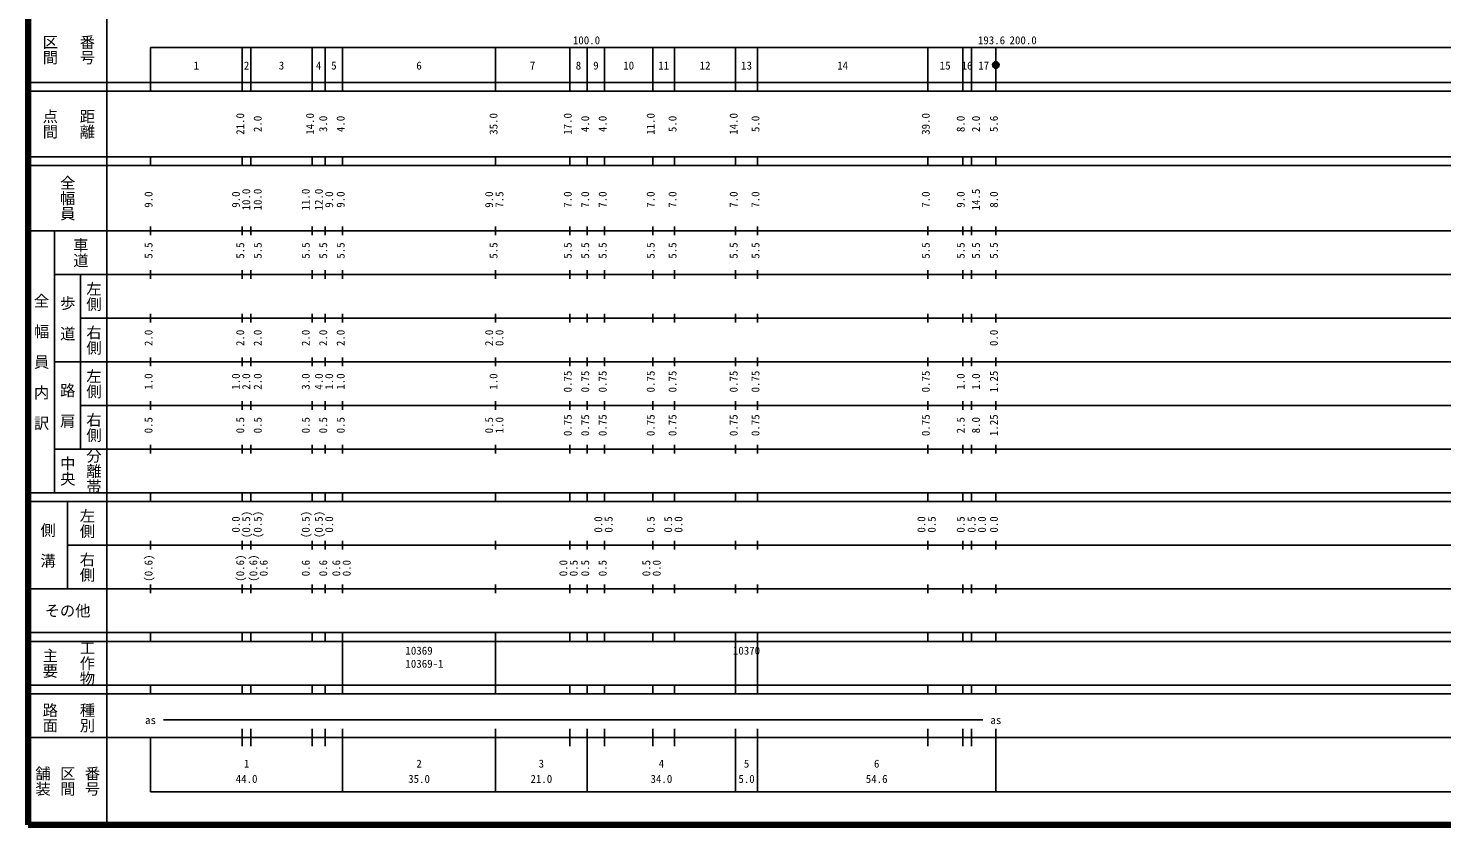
# Model space of a CAD drawing. Units: millimetres on the paper. Extents: x 40 to 680, y 20 to 380.
# Drawn here: x 40 to 363.7, y 20 to 202.4 of the extents above; entities that cross this region are included whole.
import ezdxf
from ezdxf.enums import TextEntityAlignment as Align

# ---------------------------------------------------------------- set-up
doc = ezdxf.new("R2010")
doc.units = ezdxf.units.MM
doc.header["$PDMODE"] = 32
doc.header["$PDSIZE"] = 0.5
doc.layers.add('S-TTL', color=2, linetype='Continuous', lineweight=140)
doc.layers.add('S-TTL-BAND', color=7, linetype='Continuous', lineweight=25)
doc.styles.add('@ＭＳ ゴシック', font='')
doc.styles.add('ＭＳ ゴシック', font='')
doc.styles.get('@ＭＳ ゴシック').set_extended_font_data('@MS Gothic')
doc.styles.get('ＭＳ ゴシック').set_extended_font_data('MS Gothic')

msp = doc.modelspace()

# ---------------------------------------------------------------- linework, layer by layer
at = {"layer": 'S-TTL'}
for p, q in [((40, 380), (40, 20)), ((40, 20), (680, 20))]:
    msp.add_line(p, q, dxfattribs=at)
at = {"layer": 'S-TTL-BAND'}
for p, q in [((58, 370), (58, 20)), ((68, 198), (579, 198)), ((68, 198), (68, 188)), ((89, 188), (89, 198)), ((91, 188), (91, 198)), ((105, 188), (105, 198)), ((108, 188), (108, 198)), ((112, 188), (112, 198)), ((147, 188), (147, 198)), ((164, 188), (164, 198)), ((168, 188), (168, 198)), ((172, 188), (172, 198)), ((183, 188), (183, 198)), ((188, 188), (188, 198)), ((202, 188), (202, 198)), ((207, 188), (207, 198)), ((246, 188), (246, 198)), ((254, 188), (254, 198)), ((256, 188), (256, 198)), ((261.6, 188), (261.6, 198)), ((40, 190), (579, 190)), ((40, 188), (579, 188)), ((40, 173), (579, 173)), ((68, 171), (68, 173)), ((89, 171), (89, 173)), ((91, 171), (91, 173)), ((105, 171), (105, 173)), ((108, 171), (108, 173)), ((112, 171), (112, 173)), ((147, 171), (147, 173)), ((164, 171), (164, 173)), ((168, 171), (168, 173)), ((172, 171), (172, 173)), ((183, 171), (183, 173)), ((188, 171), (188, 173)), ((202, 171), (202, 173)), ((207, 171), (207, 173)), ((246, 171), (246, 173)), ((254, 171), (254, 173)), ((256, 171), (256, 173)), ((261.6, 171), (261.6, 173)), ((40, 171), (579, 171)), ((40, 156), (579, 156)), ((46, 96), (46, 156)), ((68, 155), (68, 157)), ((89, 155), (89, 157)), ((91, 155), (91, 157)), ((105, 155), (105, 157)), ((108, 155), (108, 157)), ((112, 155), (112, 157)), ((147, 155), (147, 157)), ((164, 155), (164, 157)), ((168, 155), (168, 157)), ((172, 155), (172, 157)), ((183, 155), (183, 157)), ((188, 155), (188, 157)), ((202, 155), (202, 157)), ((207, 155), (207, 157)), ((246, 155), (246, 157)), ((254, 155), (254, 157)), ((256, 155), (256, 157)), ((261.6, 155), (261.6, 157)), ((46, 146), (579, 146)), ((52, 146), (52, 106)), ((68, 145), (68, 147)), ((89, 145), (89, 147)), ((91, 145), (91, 147)), ((105, 145), (105, 147)), ((108, 145), (108, 147)), ((112, 145), (112, 147)), ((147, 145), (147, 147)), ((164, 145), (164, 147)), ((168, 145), (168, 147)), ((172, 145), (172, 147)), ((183, 145), (183, 147)), ((188, 145), (188, 147)), ((202, 145), (202, 147)), ((207, 145), (207, 147)), ((246, 145), (246, 147)), ((254, 145), (254, 147)), ((256, 145), (256, 147)), ((261.6, 145), (261.6, 147)), ((52, 136), (579, 136)), ((68, 135), (68, 137)), ((89, 135), (89, 137)), ((91, 135), (91, 137)), ((105, 135), (105, 137)), ((108, 135), (108, 137)), ((112, 135), (112, 137)), ((147, 135), (147, 137)), ((164, 135), (164, 137)), ((168, 135), (168, 137)), ((172, 135), (172, 137)), ((183, 135), (183, 137)), ((188, 135), (188, 137)), ((202, 135), (202, 137)), ((207, 135), (207, 137)), ((246, 135), (246, 137)), ((254, 135), (254, 137)), ((256, 135), (256, 137)), ((261.6, 135), (261.6, 137)), ((68, 125), (68, 127)), ((89, 125), (89, 127)), ((91, 125), (91, 127)), ((105, 125), (105, 127)), ((108, 125), (108, 127)), ((112, 125), (112, 127)), ((147, 125), (147, 127)), ((164, 125), (164, 127)), ((168, 125), (168, 127)), ((172, 125), (172, 127)), ((183, 125), (183, 127)), ((188, 125), (188, 127)), ((202, 125), (202, 127)), ((207, 125), (207, 127)), ((246, 125), (246, 127)), ((254, 125), (254, 127)), ((256, 125), (256, 127)), ((261.6, 125), (261.6, 127)), ((46, 126), (579, 126)), ((68, 115), (68, 117)), ((89, 115), (89, 117)), ((91, 115), (91, 117)), ((105, 115), (105, 117)), ((108, 115), (108, 117)), ((112, 115), (112, 117)), ((147, 115), (147, 117)), ((164, 115), (164, 117)), ((168, 115), (168, 117)), ((172, 115), (172, 117)), ((183, 115), (183, 117)), ((188, 115), (188, 117)), ((202, 115), (202, 117)), ((207, 115), (207, 117)), ((246, 115), (246, 117)), ((254, 115), (254, 117)), ((256, 115), (256, 117)), ((261.6, 115), (261.6, 117)), ((52, 116), (579, 116)), ((68, 105), (68, 107)), ((89, 105), (89, 107)), ((91, 105), (91, 107)), ((105, 105), (105, 107)), ((108, 105), (108, 107)), ((112, 105), (112, 107)), ((147, 105), (147, 107)), ((164, 105), (164, 107)), ((168, 105), (168, 107)), ((172, 105), (172, 107)), ((183, 105), (183, 107)), ((188, 105), (188, 107)), ((202, 105), (202, 107)), ((207, 105), (207, 107)), ((246, 105), (246, 107)), ((254, 105), (254, 107)), ((256, 105), (256, 107)), ((261.6, 105), (261.6, 107)), ((46, 106), (579, 106)), ((40, 96), (579, 96)), ((40, 94), (579, 94)), ((49, 94), (49, 74)), ((68, 94), (68, 96)), ((89, 94), (89, 96)), ((91, 94), (91, 96)), ((105, 94), (105, 96)), ((108, 94), (108, 96)), ((112, 94), (112, 96)), ((147, 94), (147, 96)), ((164, 94), (164, 96)), ((168, 94), (168, 96)), ((172, 94), (172, 96)), ((183, 94), (183, 96)), ((188, 94), (188, 96)), ((202, 94), (202, 96)), ((207, 94), (207, 96)), ((246, 94), (246, 96)), ((254, 94), (254, 96)), ((256, 94), (256, 96)), ((261.6, 94), (261.6, 96)), ((68, 83), (68, 85)), ((89, 83), (89, 85)), ((91, 83), (91, 85)), ((105, 83), (105, 85)), ((108, 83), (108, 85)), ((112, 83), (112, 85)), ((147, 83), (147, 85)), ((164, 83), (164, 85)), ((168, 83), (168, 85)), ((172, 83), (172, 85)), ((183, 83), (183, 85)), ((188, 83), (188, 85)), ((202, 83), (202, 85)), ((207, 83), (207, 85)), ((246, 83), (246, 85)), ((254, 83), (254, 85)), ((256, 83), (256, 85)), ((261.6, 83), (261.6, 85)), ((49, 84), (579, 84)), ((68, 73), (68, 75)), ((89, 73), (89, 75)), ((91, 73), (91, 75)), ((105, 73), (105, 75)), ((108, 73), (108, 75)), ((112, 73), (112, 75)), ((147, 73), (147, 75)), ((164, 73), (164, 75)), ((168, 73), (168, 75)), ((172, 73), (172, 75)), ((183, 73), (183, 75)), ((188, 73), (188, 75)), ((202, 73), (202, 75)), ((207, 73), (207, 75)), ((246, 73), (246, 75)), ((254, 73), (254, 75)), ((256, 73), (256, 75)), ((261.6, 73), (261.6, 75)), ((40, 74), (579, 74)), ((40, 64), (579, 64)), ((40, 62), (579, 62)), ((68, 62), (68, 64)), ((89, 62), (89, 64)), ((91, 62), (91, 64)), ((105, 62), (105, 64)), ((108, 62), (108, 64)), ((112, 62), (112, 64)), ((112, 52), (112, 62)), ((147, 62), (147, 64)), ((147, 52), (147, 62)), ((164, 62), (164, 64)), ((168, 62), (168, 64)), ((172, 62), (172, 64)), ((183, 62), (183, 64)), ((188, 62), (188, 64)), ((202, 62), (202, 64)), ((202, 52), (202, 62)), ((207, 62), (207, 64)), ((207, 52), (207, 62)), ((246, 62), (246, 64)), ((254, 62), (254, 64)), ((256, 62), (256, 64)), ((261.6, 62), (261.6, 64)), ((40, 52), (579, 52)), ((68, 50), (68, 52)), ((89, 50), (89, 52)), ((91, 50), (91, 52)), ((105, 50), (105, 52)), ((108, 50), (108, 52)), ((112, 50), (112, 52)), ((147, 50), (147, 52)), ((164, 50), (164, 52)), ((168, 50), (168, 52)), ((172, 50), (172, 52)), ((183, 50), (183, 52)), ((188, 50), (188, 52)), ((202, 50), (202, 52)), ((207, 50), (207, 52)), ((246, 50), (246, 52)), ((254, 50), (254, 52)), ((256, 50), (256, 52)), ((261.6, 50), (261.6, 52)), ((40, 50), (579, 50)), ((71, 44), (258.6, 44)), ((40, 40), (579, 40)), ((68, 40), (68, 27.5)), ((89, 38), (89, 42)), ((91, 38), (91, 42)), ((105, 38), (105, 42)), ((108, 38), (108, 42)), ((112, 27.5), (112, 42)), ((147, 27.5), (147, 42)), ((164, 38), (164, 42)), ((168, 27.5), (168, 42)), ((172, 38), (172, 42)), ((183, 38), (183, 42)), ((188, 38), (188, 42)), ((202, 27.5), (202, 42)), ((207, 27.5), (207, 42)), ((246, 38), (246, 42)), ((254, 38), (254, 42)), ((256, 38), (256, 42)), ((261.6, 27.5), (261.6, 42)), ((68, 27.5), (579, 27.5))]:
    msp.add_line(p, q, dxfattribs=at)
for radius in [0.75, 0.6, 0.45, 0.3, 0.15, 0.1]:
    msp.add_circle((261.6, 194), radius, dxfattribs=at)
msp.add_point((261.6, 194), dxfattribs=at)

# ---------------------------------------------------------------- texts
at = {"layer": 'S-TTL-BAND', "style": '@ＭＳ ゴシック'}
for s, p in [('番号', (53.5, 197.5)), ('区間', (45, 197.5)), ('点間', (45, 180.5)), ('距離', (53.5, 180.5)), ('全幅員', (49, 163.5)), ('車道', (52, 151)), ('左側', (55, 141)), ('全\u3000幅\u3000員\u3000内\u3000訳', (43, 126)), ('歩\u3000道', (49, 136)), ('右側', (55, 131)), ('左側', (55, 121)), ('路\u3000肩', (49, 116)), ('右側', (55, 111)), ('中央', (49, 101)), ('分離帯', (55, 101)), ('左側', (53.5, 89)), ('側\u3000溝', (44.5, 84)), ('右側', (53.5, 79)), ('工作物', (53.5, 57)), ('主要', (45, 57)), ('路面', (45, 44.5)), ('種別', (53.5, 44.5)), ('舗装', (43.333, 30)), ('区間', (49, 30)), ('番号', (54.667, 30))]:
    msp.add_text(s, height=2.566, rotation=270, dxfattribs=at).set_placement(p, align=Align.MIDDLE_CENTER)
at = {"layer": 'S-TTL-BAND', "style": 'ＭＳ ゴシック'}
for s, p in [('100.0', (167.844, 198.195)), ('193.6', (260.6, 198.195)), ('200.0', (267.844, 198.195)), ('1', (78.5, 192.405)), ('2', (90, 192.405)), ('3', (98, 192.405)), ('4', (106.5, 192.405)), ('5', (110, 192.405)), ('6', (129.5, 192.405)), ('7', (155.5, 192.405)), ('8', (166, 192.405)), ('9', (170, 192.405)), ('10', (177.5, 192.405)), ('11', (185.5, 192.405)), ('12', (195, 192.405)), ('13', (204.5, 192.405)), ('14', (226.5, 192.405)), ('15', (250, 192.405)), ('16', (255, 192.405)), ('17', (258.8, 192.405)), ('as', (68, 42.5)), ('as', (261.6, 42.5)), ('1', (90, 32.523)), ('2', (129.5, 32.523)), ('3', (157.5, 32.523)), ('4', (185, 32.523)), ('5', (204.5, 32.523)), ('6', (234.3, 32.523)), ('44.0', (90, 29.033)), ('35.0', (129.5, 29.033)), ('21.0', (157.5, 29.033)), ('34.0', (185, 29.033)), ('5.0', (204.5, 29.033)), ('54.6', (234.3, 29.033))]:
    msp.add_text(s, height=1.833, dxfattribs=at).set_placement(p, align=Align.BOTTOM_CENTER)
for s, p in [('21.0', (90, 180.5)), ('2.0', (94, 180.5)), ('14.0', (106, 180.5)), ('3.0', (109, 180.5)), ('4.0', (113, 180.5)), ('35.0', (148, 180.5)), ('17.0', (165, 180.5)), ('4.0', (169, 180.5)), ('4.0', (173, 180.5)), ('11.0', (184, 180.5)), ('5.0', (189, 180.5)), ('14.0', (203, 180.5)), ('5.0', (208, 180.5)), ('39.0', (247, 180.5)), ('8.0', (255, 180.5)), ('2.0', (258.5, 180.5)), ('5.6', (262.6, 180.5)), ('10.0', (91.37, 163.174)), ('10.0', (94, 163.174)), ('11.0', (105, 163.174)), ('12.0', (108, 163.174)), ('14.5', (258.5, 163.174)), ('9.0', (69, 163.174)), ('9.0', (89, 163.174)), ('9.0', (110.37, 163.174)), ('9.0', (113, 163.174)), ('9.0', (147, 163.174)), ('7.5', (149.37, 163.174)), ('7.0', (165, 163.174)), ('7.0', (169, 163.174)), ('7.0', (173, 163.174)), ('7.0', (184, 163.174)), ('7.0', (189, 163.174)), ('7.0', (203, 163.174)), ('7.0', (208, 163.174)), ('7.0', (247, 163.174)), ('9.0', (255, 163.174)), ('8.0', (262.6, 163.174)), ('5.5', (69, 151.5)), ('5.5', (90, 151.5)), ('5.5', (94, 151.5)), ('5.5', (105, 151.5)), ('5.5', (109, 151.5)), ('5.5', (113, 151.5)), ('5.5', (148, 151.5)), ('5.5', (165, 151.5)), ('5.5', (169, 151.5)), ('5.5', (173, 151.5)), ('5.5', (184, 151.5)), ('5.5', (189, 151.5)), ('5.5', (203, 151.5)), ('5.5', (208, 151.5)), ('5.5', (247, 151.5)), ('5.5', (255, 151.5)), ('5.5', (258.5, 151.5)), ('5.5', (262.6, 151.5)), ('2.0', (69, 131.5)), ('2.0', (90, 131.5)), ('2.0', (94, 131.5)), ('2.0', (105, 131.5)), ('2.0', (109, 131.5)), ('2.0', (113, 131.5)), ('2.0', (147, 131.5)), ('0.0', (149.37, 131.5)), ('0.0', (262.6, 131.5)), ('1.0', (69, 121.5)), ('1.0', (89, 121.5)), ('2.0', (91.37, 121.5)), ('2.0', (94, 121.5)), ('3.0', (105, 121.5)), ('4.0', (108, 121.5)), ('1.0', (110.37, 121.5)), ('1.0', (113, 121.5)), ('1.0', (148, 121.5)), ('0.75', (165, 121.5)), ('0.75', (169, 121.5)), ('0.75', (173, 121.5)), ('0.75', (184, 121.5)), ('0.75', (189, 121.5)), ('0.75', (203, 121.5)), ('0.75', (208, 121.5)), ('0.75', (247, 121.5)), ('1.0', (255, 121.5)), ('1.0', (258.5, 121.5)), ('1.25', (262.6, 121.5)), ('0.75', (165, 111.5)), ('0.75', (169, 111.5)), ('0.75', (173, 111.5)), ('0.75', (184, 111.5)), ('0.75', (189, 111.5)), ('0.75', (203, 111.5)), ('0.75', (208, 111.5)), ('0.75', (247, 111.5)), ('1.25', (262.6, 111.5)), ('0.5', (69, 111.5)), ('0.5', (90, 111.5)), ('0.5', (94, 111.5)), ('0.5', (105, 111.5)), ('0.5', (109, 111.5)), ('0.5', (113, 111.5)), ('0.5', (147, 111.5)), ('1.0', (149.37, 111.5)), ('2.5', (255, 111.5)), ('8.0', (258.5, 111.5)), ('(0.5)', (91.37, 88.764)), ('(0.5)', (94, 88.764)), ('(0.5)', (105, 88.764)), ('(0.5)', (108, 88.764)), ('0.0', (89, 88.764)), ('0.0', (110.37, 88.764)), ('0.0', (172, 88.764)), ('0.5', (174.37, 88.764)), ('0.5', (184, 88.764)), ('0.5', (188, 88.764)), ('0.0', (190.37, 88.764)), ('0.0', (246, 88.764)), ('0.5', (248.37, 88.764)), ('0.5', (255, 88.764)), ('0.5', (257.5, 88.764)), ('0.0', (259.87, 88.764)), ('0.0', (262.6, 88.764)), ('(0.6)', (69, 78.764)), ('(0.6)', (90, 78.764)), ('(0.6)', (93, 78.764)), ('0.6', (95.37, 78.764)), ('0.6', (105, 78.764)), ('0.6', (109, 78.764)), ('0.6', (112, 78.764)), ('0.0', (114.37, 78.764)), ('0.0', (164, 78.764)), ('0.5', (166.37, 78.764)), ('0.5', (169, 78.764)), ('0.5', (173, 78.764)), ('0.5', (183, 78.764)), ('0.0', (185.37, 78.764))]:
    msp.add_text(s, height=1.833, rotation=90, dxfattribs=at).set_placement(p, align=Align.BOTTOM_CENTER)
msp.add_text('その他', height=2.566, dxfattribs=at).set_placement((49, 69), align=Align.MIDDLE_CENTER)
for s, p in [('10369', (126.375, 58.405)), ('10370', (201.375, 58.405)), ('10369-1', (126.375, 55.405))]:
    msp.add_text(s, height=1.833, dxfattribs=at).set_placement(p, align=Align.BOTTOM_LEFT)

doc.saveas('drawing.dxf')
